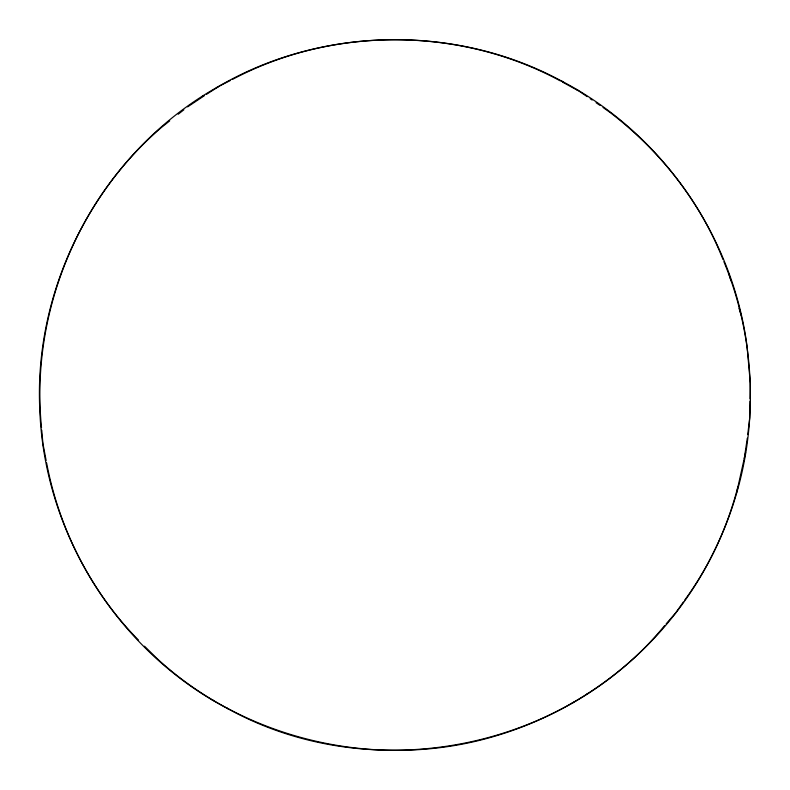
<?xml version="1.0" encoding="UTF-8"?>
<svg xmlns="http://www.w3.org/2000/svg" width="790" height="790" viewBox="0 0 790 790"><rect width="100%" height="100%" fill="white"/><g stroke="black" fill="none" stroke-linecap="round" stroke-linejoin="round"><path stroke-width="1.19" d="M750.006 401.192L749.72 417.95L747.725 434.599M750.046 398.802L750.312 383.239L747.063 346.356C732.449 234.946 661.21 132.967 561.552 81.024C455.978 23.838 321.441 26.139 217.872 86.861L216.43 87.739M744.279 458.585L747.301 438.164M684.762 600.035C709.598 566.075 727.58 527.068 737.998 486.354M736.715 492.358L745.592 452.433M683.37 602.01L675.677 612.862L666.148 623.853M664.558 625.68C561.66 751.418 370.312 787.136 228.448 708.976L226.957 708.146M169.722 120.87L161.525 127.407C76.304 200.443 30.306 316.119 41.524 427.666M178.204 114.244L183.853 109.82M187.625 106.877L204.531 95.57M217.872 86.861C104.566 150.386 33.407 279.966 39.796 409.585C44.023 533.467 118.293 651.908 228.448 708.976M144.511 646.19L156.736 658.248C245.601 740.507 377.847 770.645 493.809 736.497C560.041 717.221 620.496 678.442 665.249 625.917C703.584 581.015 730.404 526.535 742.758 468.816C757.452 399.898 750.806 326.863 723.907 261.727M206.555 94.287L219.689 85.922L230.374 80.481M201.776 96.686L203.336 95.728M572.128 703.139L573.57 702.261M586.664 694.272L588.224 693.314M232.517 79.385C333.173 26.011 460.234 26.613 560.377 80.926M562.48 82.081L579.287 91.294L587.197 96.676M561.552 81.024L563.043 81.854M576.374 89.398L577.994 90.297M212.006 699.703L213.626 700.602M590.169 98.701L592.144 100.044M596.095 102.74L600.054 105.435M603.017 107.45L610.482 112.773C659.907 150.722 700.177 201.312 722.988 259.505M138.546 640.157C91.048 592.046 59.151 529.142 46.59 462.822M728.913 273.972L730.967 280.776M739.015 308.189L741.129 315.19M46.136 460.432L42.937 443.644L41.742 430.125"/></g></svg>
